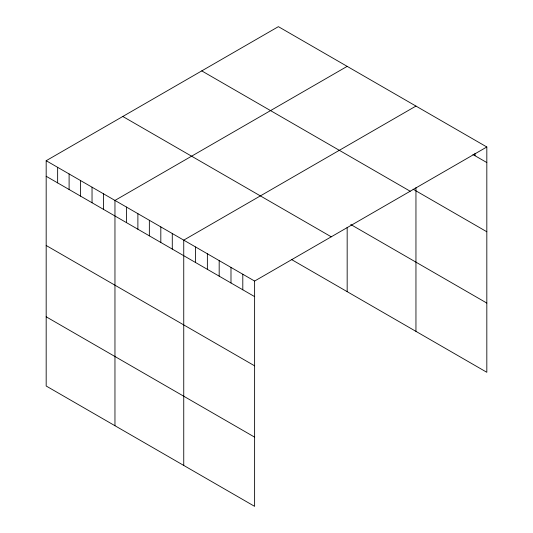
<?xml version="1.0" encoding="UTF-8"?>
<svg xmlns="http://www.w3.org/2000/svg" width="533" height="533" viewBox="0 0 533 533"><rect width="100%" height="100%" fill="white"/><g stroke="black" fill="none" stroke-linecap="round" stroke-linejoin="round"><path stroke-width="0.8" d="M486.822 146.988L254.614 281.058L254.614 506.35L46.178 386.012L46.178 160.713L278.386 26.65L486.822 146.988L486.822 372.287L291.284 259.391M347.17 66.365L114.961 200.428L114.961 425.72M415.953 106.074L183.745 240.136L183.745 465.436M472.924 154.53L486.822 162.552M413.088 189.195L486.822 231.762M201.754 70.889L410.197 191.234M350.754 224.513L486.822 303.07M122.803 116.474L331.246 236.812M46.178 160.713L254.614 281.058M46.178 176.276L254.614 296.615M46.178 245.486L254.614 365.831M46.178 316.795L254.614 437.14M475.01 153.277L475.01 155.729M415.953 187.589L415.953 331.373M347.17 227.331L347.17 291.658M242.801 274.235L242.801 289.799M230.989 267.419L230.989 282.976M219.183 260.597L219.183 276.161M207.37 253.775L207.37 269.338M195.558 246.959L195.558 262.522M172.279 233.521L172.279 249.084M160.819 226.905L160.819 242.462M149.353 220.282L149.353 235.846M137.887 213.666L137.887 229.223M126.428 207.044L126.428 222.607M103.495 193.805L103.495 209.369M92.036 187.19L92.036 202.753M80.57 180.574L80.57 196.131M69.103 173.951L69.103 189.515M57.644 167.335L57.644 182.892"/></g></svg>
